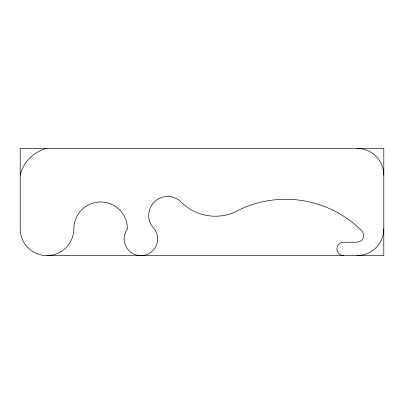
<?xml version="1.0" encoding="UTF-8"?>
<svg xmlns="http://www.w3.org/2000/svg" width="404" height="404" viewBox="0 0 404 404"><rect width="100%" height="100%" fill="white"/><g stroke="black" fill="none" stroke-linecap="round" stroke-linejoin="round"><path stroke-width="0.61" d="M47.015 255.626L383.8 255.626L383.8 148.374L20.2 148.374L20.2 228.816A26.816 26.816 0 0 0 47.015 255.626A26.816 26.816 0 0 0 73.826 228.816A26.816 26.816 0 0 1 100.641 202A26.816 26.816 0 0 1 127.457 228.816A16.761 16.761 0 0 0 129.588 251.268A16.761 16.761 0 0 0 152.141 251.268A16.761 16.761 0 0 0 154.272 228.816A18.963 18.963 0 0 1 154.272 202A18.963 18.963 0 0 1 181.083 202A48.541 48.541 0 0 0 233.982 212.524A107.54 107.54 0 0 1 361.726 230.78A6.701 6.701 0 0 1 356.984 242.223L343.577 242.223A6.701 6.701 0 0 0 336.875 248.925A6.701 6.701 0 0 0 343.577 255.626M383.8 228.816A26.816 26.816 0 0 1 356.984 255.626M20.2 175.184A36.198 36.198 0 0 1 47.015 148.374M356.984 148.374A26.816 26.816 0 0 1 383.8 175.184"/></g></svg>
